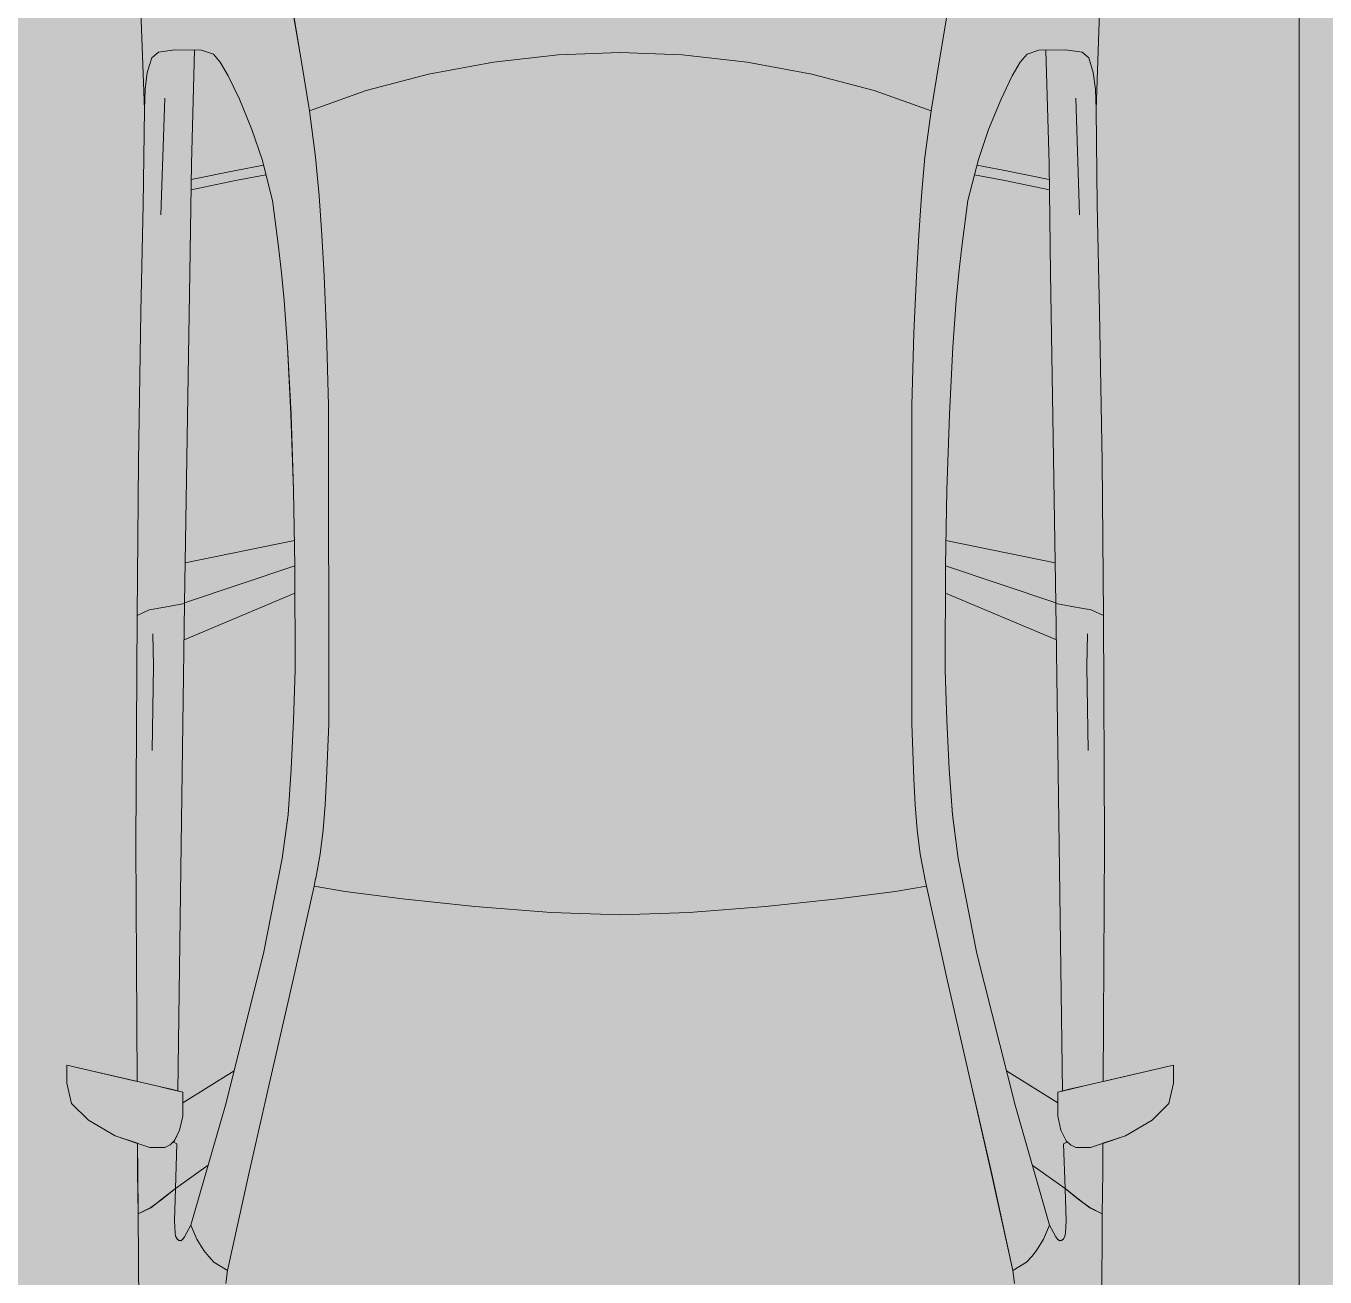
# Model space of a CAD drawing. Header units: millimetres. Extents: x -284281 to 1648660, y -821378 to -151356.
# Drawn here: x 230627 to 233087, y -269226 to -266857 of the extents above; entities that cross this region are included whole.
import ezdxf

# ---------------------------------------------------------------- set-up
doc = ezdxf.new("R2010")
doc.units = ezdxf.units.MM
doc.header["$MEASUREMENT"] = 0
doc.layers.add('Cars', color=7, linetype='Continuous')
doc.layers.add('Extérieur - Environnement', color=7, linetype='Continuous')

# ---------------------------------------------------------------- blocks, each defined once
blk = doc.blocks.new('Car 0025')
at = {"layer": 'Cars', "color": 7, "linetype": 'Continuous', "lineweight": 13}
for p, q in [((-652, 3786.7), (-615.8, 3571.1)), ((627.8, 3786.7), (591.6, 3571.1)), ((-920.3, 3683.6), (-913, 3480.7)), ((-913, 3480.7), (-920.3, 3683.6)), ((888.9, 3480.7), (896.1, 3683.6)), ((888.9, 3480.7), (896.1, 3683.6)), ((-855.4, 3593.9), (-886.4, 3589.1)), ((-804.8, 3592.7), (-855.4, 3593.9)), ((-824, 3377.8), (-818.1, 3593)), ((-782.3, 3585.5), (-804.8, 3592.7)), ((758.1, 3585.5), (780.6, 3592.7)), ((780.6, 3592.7), (831.2, 3593.9)), ((799.8, 3377.8), (793.9, 3593)), ((831.2, 3593.9), (862.2, 3589.1)), ((-899.1, 3578.6), (-907.5, 3550.6)), ((-886.4, 3589.1), (-899.1, 3578.6)), ((-769.3, 3570.3), (-782.3, 3585.5)), ((-754.4, 3544.1), (-769.3, 3570.3)), ((-615.8, 3571.1), (-600.6, 3478)), ((-252.3, 3570.1), (-375.1, 3547.5)), ((-129.6, 3584), (-252.3, 3570.1)), ((-12.1, 3588.7), (-129.6, 3584)), ((-12.1, 3588.7), (105.4, 3584)), ((105.4, 3584), (228.1, 3570.1)), ((228.1, 3570.1), (350.9, 3547.5)), ((591.6, 3571.1), (576.4, 3478)), ((730.2, 3544.1), (745.1, 3570.3)), ((745.1, 3570.3), (758.1, 3585.5)), ((862.2, 3589.1), (874.9, 3578.6)), ((874.9, 3578.6), (883.3, 3550.6)), ((-907.5, 3550.6), (-911.8, 3519.1)), ((-733, 3500.1), (-754.4, 3544.1)), ((-375.1, 3547.5), (-492.9, 3516.7)), ((350.9, 3547.5), (468.7, 3516.7)), ((708.8, 3500.1), (730.2, 3544.1)), ((883.3, 3550.6), (887.6, 3519.1)), ((-911.8, 3519.1), (-913, 3480.7)), ((887.6, 3519.1), (888.9, 3480.7)), ((-874.4, 3501.9), (-881.8, 3281.1)), ((-709.6, 3442.8), (-733, 3500.1)), ((-492.9, 3516.7), (-600.6, 3478)), ((468.7, 3516.7), (576.4, 3478)), ((685.4, 3442.8), (708.8, 3500.1)), ((850.2, 3501.9), (857.6, 3281.1)), ((-913, 3480.7), (-915.3, 3300.4)), ((-915.3, 3300.4), (-913, 3480.7)), ((-600.6, 3478), (-588.9, 3390.6)), ((576.4, 3478), (564.8, 3390.6)), ((891.1, 3300.4), (888.9, 3480.7)), ((891.1, 3300.4), (888.9, 3480.7)), ((-690.2, 3386.2), (-709.6, 3442.8)), ((666.1, 3386.2), (685.4, 3442.8)), ((-826.9, 3170.4), (-824, 3377.8)), ((-740, 3365.2), (-687.5, 3375.4)), ((-670.4, 3308.1), (-690.2, 3386.2)), ((-588.9, 3390.6), (-582.3, 3317.1)), ((564.8, 3390.6), (558.1, 3317.1)), ((646.2, 3308.1), (666.1, 3386.2)), ((715.8, 3365.2), (663.3, 3375.4)), ((802.7, 3170.4), (799.8, 3377.8)), ((-824.7, 3328.7), (-740.3, 3346)), ((-824.4, 3348), (-740, 3365.2)), ((-740.3, 3346), (-682.9, 3357.1)), ((716.1, 3346), (658.7, 3357.1)), ((800.2, 3348), (715.8, 3365.2)), ((800.5, 3328.7), (716.1, 3346)), ((-915.3, 3300.4), (-919.6, 3097.2)), ((-915.3, 3300.4), (-919.6, 3097.2)), ((-659, 3220.7), (-670.4, 3308.1)), ((-582.3, 3317.1), (-577.3, 3242.7)), ((558.1, 3317.1), (553.1, 3242.7)), ((634.8, 3220.7), (646.2, 3308.1)), ((895.4, 3097.2), (891.1, 3300.4)), ((891.1, 3300.4), (895.4, 3097.2)), ((-577.3, 3242.7), (-572.9, 3165.9)), ((553.1, 3242.7), (548.7, 3165.9)), ((-653.2, 3171.1), (-659, 3220.7)), ((629, 3171.1), (634.8, 3220.7)), ((-831.9, 2859.6), (-826.9, 3170.4)), ((-648.1, 3119.2), (-653.2, 3171.1)), ((-572.9, 3165.9), (-568.1, 3057.7)), ((548.7, 3165.9), (543.9, 3057.7)), ((623.9, 3119.2), (629, 3171.1)), ((807.7, 2859.6), (802.7, 3170.4)), ((-641.8, 3031.2), (-648.1, 3119.2)), ((617.6, 3031.2), (623.9, 3119.2)), ((-919.6, 3097.2), (-924.4, 2813.9)), ((-919.6, 3097.2), (-924.4, 2813.9)), ((900.2, 2813.9), (895.4, 3097.2)), ((895.4, 3097.2), (900.2, 2813.9)), ((-568.1, 3057.8), (-564.2, 2920.2)), ((543.9, 3057.8), (540, 2920.2)), ((-635.4, 2903.1), (-641.8, 3031.2)), ((611.2, 2903.1), (617.6, 3031.2)), ((-630.4, 2759.9), (-635.4, 2903.1)), ((-564.2, 2920.2), (-564.1, 2317.3)), ((540, 2920.2), (539.9, 2317.3)), ((606.2, 2759.9), (611.2, 2903.1)), ((-836.8, 2545.3), (-831.9, 2859.6)), ((812.6, 2545.3), (807.7, 2859.6)), ((-924.4, 2813.9), (-926.9, 2522.7)), ((-924.4, 2813.9), (-926.9, 2522.7)), ((902.7, 2522.7), (900.2, 2813.9)), ((900.2, 2813.9), (902.7, 2522.7)), ((-628, 2616.3), (-630.4, 2759.9)), ((603.8, 2616.3), (606.2, 2759.9)), ((-835.6, 2622.4), (-628.8, 2664.8)), ((811.4, 2622.4), (604.6, 2664.8)), ((-628, 2616.3), (-836.8, 2546.4)), ((-627.5, 2418.3), (-628, 2616.3)), ((603.3, 2418.3), (603.8, 2616.3)), ((603.8, 2616.3), (812.6, 2546.4)), ((-837.8, 2476.4), (-627.9, 2564.8)), ((813.6, 2476.4), (603.7, 2564.8)), ((-903.2, 2533), (-900, 2533.7)), ((-900, 2533.7), (-874.1, 2538.4)), ((-874.1, 2538.4), (-836.8, 2545.3)), ((-836.8, 2545.3), (-843.3, 2088.2)), ((812.6, 2545.3), (819.1, 2088.2)), ((849.9, 2538.4), (812.6, 2545.3)), ((875.8, 2533.7), (849.9, 2538.4)), ((879.1, 2533), (875.8, 2533.7)), ((-926.9, 2522.7), (-928.9, 2089.8)), ((-928.9, 2089.8), (-926.9, 2522.7)), ((-926.9, 2522.7), (-905.2, 2532.4)), ((-905.2, 2532.4), (-903.2, 2533)), ((881, 2532.4), (879.1, 2533)), ((902.7, 2522.7), (881, 2532.4)), ((904.7, 2089.8), (902.7, 2522.7)), ((904.7, 2089.8), (902.7, 2522.7)), ((-897, 2487.7), (-895.5, 2426.5)), ((872.8, 2487.7), (871.3, 2426.5)), ((-895.5, 2426.5), (-898.1, 2267.2)), ((-630.6, 2324.2), (-627.5, 2418.3)), ((606.4, 2324.2), (603.3, 2418.3)), ((871.3, 2426.5), (873.9, 2267.2)), ((-634.8, 2231.6), (-630.6, 2324.2)), ((-564.1, 2317.3), (-567.9, 2213)), ((539.9, 2317.3), (543.8, 2213)), ((610.6, 2231.6), (606.4, 2324.2)), ((-640.9, 2145.4), (-634.8, 2231.6)), ((616.7, 2145.4), (610.6, 2231.6)), ((-567.9, 2213), (-570.5, 2163.8)), ((543.8, 2213), (546.3, 2163.8)), ((-652.1, 2062.2), (-640.9, 2145.4)), ((-570.5, 2163.8), (-574.3, 2116.7)), ((546.3, 2163.8), (550.1, 2116.7)), ((627.9, 2062.2), (616.7, 2145.4)), ((-574.3, 2116.7), (-580.1, 2070.5)), ((550.1, 2116.7), (555.9, 2070.5)), ((-928.9, 2089.8), (-926.4, 1640.4)), ((-926.4, 1640.4), (-928.9, 2089.8)), ((-843.3, 2088.2), (-849.7, 1622.1)), ((-580.1, 2070.5), (-588.5, 2025.1)), ((555.9, 2070.5), (564.3, 2025.1)), ((819.1, 2088.2), (825.5, 1622.1)), ((902.2, 1640.4), (904.7, 2089.8)), ((902.2, 1640.4), (904.7, 2089.8)), ((-687.5, 1882.8), (-652.1, 2062.2)), ((663.3, 1882.8), (627.9, 2062.2)), ((-591.8, 2010.3), (-588.8, 2024.6)), ((-588.8, 2024.6), (-588.4, 2025.3)), ((564.6, 2024.6), (564.2, 2025.3)), ((567.6, 2010.3), (564.6, 2024.6)), ((-591.8, 2010.3), (-632, 1830.3)), ((-591.8, 2010.3), (-532.9, 2000.2)), ((-532.9, 2000.2), (-424.2, 1986.1)), ((508.7, 2000.2), (400, 1986.1)), ((567.6, 2010.3), (508.7, 2000.2)), ((567.6, 2010.3), (607.8, 1830.3)), ((-424.2, 1986.1), (-287.2, 1971.5)), ((-287.2, 1971.5), (-142.7, 1960.1)), ((263, 1971.5), (118.5, 1960.1)), ((400, 1986.1), (263, 1971.5)), ((-142.7, 1960.1), (-12.1, 1955.6)), ((118.5, 1960.1), (-12.1, 1955.6)), ((-759.7, 1595.1), (-687.5, 1882.8)), ((735.5, 1595.1), (663.3, 1882.8)), ((-632, 1830.3), (-674.2, 1645.7)), ((607.8, 1830.3), (650, 1645.7)), ((-926.4, 1640.4), (-1059.8, 1671.2)), ((-1059.8, 1671.2), (-1059.8, 1636.9)), ((-1059.8, 1671.2), (-887.7, 1631.5)), ((-1059.8, 1671.2), (-1059.8, 1636.9)), ((-743.3, 1660.3), (-840.5, 1599.8)), ((719.1, 1660.3), (816.3, 1599.8)), ((1035.6, 1671.2), (863.5, 1631.5)), ((1035.6, 1671.2), (902.2, 1640.4)), ((1035.6, 1636.9), (1035.6, 1671.2)), ((1035.6, 1671.2), (1035.6, 1636.9)), ((-1059.8, 1636.9), (-1050.9, 1598.8)), ((-1050.9, 1598.8), (-1059.8, 1636.9)), ((-887.7, 1631.5), (-864.6, 1626)), ((-864.6, 1626), (-840.5, 1619.8)), ((-674.2, 1645.7), (-715.3, 1465.4)), ((650, 1645.7), (691.1, 1465.4)), ((840.4, 1626), (816.3, 1619.8)), ((863.5, 1631.5), (840.4, 1626)), ((1026.7, 1598.8), (1035.6, 1636.9)), ((1026.7, 1598.8), (1035.6, 1636.9)), ((-1050.9, 1598.8), (-1019.1, 1566.8)), ((-1019.1, 1566.8), (-1050.9, 1598.8)), ((-840.5, 1619.8), (-840.5, 1574.6)), ((816.3, 1619.8), (816.3, 1574.6)), ((994.9, 1566.8), (1026.7, 1598.8)), ((994.9, 1566.8), (1026.7, 1598.8)), ((-840.5, 1574.6), (-846.5, 1548.1)), ((-759.7, 1595.1), (-825.1, 1368)), ((735.5, 1595.1), (800.9, 1368)), ((816.3, 1574.6), (822.3, 1548.1)), ((-1019.1, 1566.8), (-968.5, 1537.3)), ((-968.5, 1537.3), (-1019.1, 1566.8)), ((944.3, 1537.3), (994.9, 1566.8)), ((944.3, 1537.3), (994.9, 1566.8)), ((-968.5, 1537.3), (-926, 1523.1)), ((-902.5, 1515.3), (-968.5, 1537.3)), ((-856.3, 1528), (-864.4, 1520.4)), ((-851.4, 1522.3), (-858.6, 1525.8)), ((-846.5, 1548.1), (-856.3, 1528)), ((822.3, 1548.1), (832.1, 1528)), ((827.2, 1522.3), (834.4, 1525.8)), ((832.1, 1528), (840.2, 1520.4)), ((878.3, 1515.3), (944.3, 1537.3)), ((901.8, 1523.1), (944.3, 1537.3)), ((-926, 1523.1), (-925.7, 1467.7)), ((-925.7, 1467.7), (-926, 1523.1)), ((-874.6, 1515.3), (-902.5, 1515.3)), ((-864.4, 1520.4), (-874.6, 1515.3)), ((-851.4, 1522.3), (-854.4, 1437.8)), ((827.2, 1522.3), (830.2, 1437.8)), ((840.2, 1520.4), (850.4, 1515.3)), ((850.4, 1515.3), (878.3, 1515.3)), ((901.5, 1467.7), (901.8, 1523.1)), ((901.5, 1467.7), (901.8, 1523.1)), ((-792.3, 1482), (-854.4, 1437.8)), ((768.1, 1482), (830.2, 1437.8)), ((-925.7, 1467.7), (-924.7, 1389.7)), ((-925.7, 1467.7), (-924.7, 1389.7)), ((-715.3, 1465.4), (-755.5, 1282.4)), ((691.1, 1465.4), (731.3, 1282.4)), ((900.5, 1389.7), (901.5, 1467.7)), ((901.5, 1467.7), (900.5, 1389.7)), ((-854.4, 1437.8), (-879.3, 1417.7)), ((-854.4, 1437.8), (-856.2, 1376.4)), ((830.2, 1437.8), (855.1, 1417.7)), ((830.2, 1437.8), (832, 1376.4)), ((-879.3, 1417.7), (-900.9, 1401.3)), ((855.1, 1417.7), (876.7, 1401.3)), ((-900.9, 1401.3), (-924.7, 1389.7)), ((-924.7, 1389.7), (-920.5, 734.5)), ((-924.7, 1389.7), (-920.5, 734.5)), ((876.7, 1401.3), (900.5, 1389.7)), ((896.3, 734.5), (900.5, 1389.7)), ((900.5, 1389.7), (896.3, 734.5)), ((-856.2, 1376.4), (-855, 1353.4)), ((-855, 1353.4), (-853.9, 1347.6)), ((-836.8, 1345.8), (-832.5, 1354)), ((-832.4, 1354), (-825.1, 1368)), ((-825.1, 1368), (-813.7, 1341.5)), ((800.9, 1368), (789.5, 1341.5)), ((808.2, 1354), (800.9, 1368)), ((812.6, 1345.8), (808.3, 1354)), ((830.8, 1353.4), (829.7, 1347.6)), ((832, 1376.4), (830.8, 1353.4)), ((-853.9, 1347.6), (-851, 1342)), ((-847.5, 1338.9), (-851, 1342)), ((-843.8, 1338.8), (-847.5, 1338.9)), ((-839.9, 1341.4), (-843.8, 1338.8)), ((-839.9, 1341.4), (-836.8, 1345.8)), ((-813.7, 1341.5), (-800.3, 1320)), ((789.5, 1341.5), (776.1, 1320)), ((815.7, 1341.4), (812.6, 1345.8)), ((815.7, 1341.4), (819.6, 1338.8)), ((819.6, 1338.8), (823.3, 1338.9)), ((823.3, 1338.9), (826.8, 1342)), ((829.7, 1347.6), (826.8, 1342)), ((-800.3, 1320), (-791.1, 1308.8)), ((-791.1, 1308.8), (-781.4, 1298.4)), ((766.9, 1308.8), (757.2, 1298.4)), ((776.1, 1320), (766.9, 1308.8)), ((-781.4, 1298.4), (-755.5, 1282.4)), ((-755.5, 1282.4), (-758.8, 1257.5)), ((-755.5, 1282.4), (-755.5, 1282.4)), ((757.2, 1298.4), (731.3, 1282.4)), ((731.3, 1282.4), (734.6, 1257.5)), ((731.3, 1282.4), (731.3, 1282.4))]:
    blk.add_line(p, q, dxfattribs=at)

msp = doc.modelspace()

# ---------------------------------------------------------------- hatches: boundary and pattern name
at = {"linetype": 'Continuous', "lineweight": 0, "true_color": 0x6f6f6f}
h = msp.add_hatch(color=8, dxfattribs=at)
h.paths.add_polyline_path([(141848.4421, -295062.57111), (269220.82107, -293826.86817), (269220.82107, -270902.73426), (268763.04853, -270902.73426), (254213.59981, -271040.57524), (254213.59981, -163437.63526), (153156.19977, -163437.63526), (153156.19977, -271040.57524), (153182.9625, -271040.57014), (153183.14559, -272000.51417, -0.4094273642), (149183.68145, -275935.04226), (141848.4421, -275935.04226)])
h.paths.add_polyline_path([(158435.58359, -260639.95299), (155145.58359, -260639.95299), (155145.58359, -248364.9528), (155145.58359, -243089.97435), (155145.58359, -242189.97435), (158435.58359, -242189.97435)], flags=0)
h.paths.add_polyline_path([(161503.43335, -171995.57011), (161503.43335, -193810.57122), (161503.43335, -230015.57011), (161503.43335, -260810.57129), (196775.04197, -260810.57129), (196775.04197, -222495.57011), (186955.54197, -222495.57011), (186955.54197, -218295.57011), (196754.55038, -218295.57011), (196754.55038, -208495.57004), (196754.55038, -204495.57011), (193355.54197, -204495.57011), (193355.54197, -195161.53481), (195576.03357, -195161.53481), (195576.03357, -189810.57129), (217850.06795, -189810.57129), (217850.06795, -262266.88531), (245610.04479, -262266.88531), (245610.04479, -253395.57129), (245626.03357, -253395.57129), (246426.03357, -253395.57129), (247826.03357, -253395.57129), (247826.03357, -248005.57129), (247826.03357, -246605.57129), (245626.03357, -246605.57129), (245610.04479, -246605.57129), (245610.04479, -171995.57011), (212806.27958, -171995.57011)], flags=0)
h.paths.add_polyline_path([(162737.04244, -269433.91257, -0.0903186603), (162858.77258, -268727.62319, -0.2014487277), (163912.63869, -267592.73981, -0.1042114453), (164718.00561, -267415.05524), (165317.97869, -267409.37112, -0.1040446075), (166125.35422, -267571.24421, -0.2382554567), (167284.25653, -268953.31764, -0.0551886218), (167336.83602, -269390.33428), (167338.93075, -269611.43843), (167351.04633, -270890.26697), (167092.5827, -271892.76052, -0.2679491924), (165370.08316, -272909.1243), (164770.11009, -272914.80843, -0.1937174639), (163379.25202, -272370.18517, -0.0705687558), (163028.66346, -271931.26196, -0.1316524976), (162751.25276, -270933.84526)], flags=0)
h.paths.add_polyline_path([(175327.75206, -275599.00212, -0.4157910988), (173316.98603, -273599.0311), (173316.98603, -273452.05237), (173330.48786, -267377.82411, -0.3805567013), (175316.98603, -265609.82626), (175394.71409, -265609.82626), (175394.71409, -270609.82626), (190394.71409, -270609.82626), (190394.71409, -265609.82626), (195356.19118, -265609.82626, -0.4142135624), (196856.19118, -267109.82626), (196856.19118, -273660.69924, -0.3455016121), (195137.28541, -275433.43196)], flags=0)
h.paths.add_polyline_path([(205510.09252, -271504.08297, -0.1344739343), (205230.94767, -270484.93746), (205230.94767, -268984.93746, -0.4142135624), (207230.94767, -266984.93746), (207830.94767, -266984.93746, -0.4142135624), (209830.94767, -268984.93746), (209830.94767, -270484.93746, -0.1288203455), (209574.03043, -271465.58136, -0.2709362909), (207830.94767, -272484.93746), (207230.94767, -272484.93746, -0.2649799965)], flags=0)
h.paths.add_polyline_path([(217862.68721, -273329.32486), (217869.94938, -267730.33623, -0.0985615086), (218100.71805, -266943.72092), (218117.68082, -266951.54513, -0.2588490016), (219955.479, -265605.82722), (219953.14148, -265587.29374), (220637.56856, -265587.29374), (220637.56856, -265687.29374), (220637.56856, -270687.29374), (250537.56856, -270687.29374), (250537.56856, -265687.29374), (252208.00356, -265687.29374), (254186.29382, -265687.29374), (254186.29382, -267687.29374), (254186.29382, -271062.25464, 0.001345761), (254186.3228, -271073.02067), (254197.20856, -273095.23292, -0.4142135624), (252208.00356, -275105.96997), (243484.53401, -275105.96997, -0.0051889555), (243431.43827, -275116.10287), (235447.992, -275196.19066), (220071.01237, -275253.23979, -0.3865533313), (217873.0891, -273475.38502, -0.0251892193)], flags=0)

# ---------------------------------------------------------------- linework, layer by layer
at = {"color": 255, "linetype": 'Continuous', "lineweight": 5, "flags": 128}
for points in [[(230537.56856, -265687.29374), (230537.56856, -270687.29374), (233037.56856, -270687.29374), (233037.56856, -265687.29374)], [(233037.56856, -265687.29374), (233037.56856, -270687.29374), (235537.56856, -270687.29374), (235537.56856, -265687.29374)]]:
    msp.add_lwpolyline(points, close=True, dxfattribs=at)
for points in [[(233037.56856, -265687.29374), (233037.56856, -270687.29374)], [(233037.56856, -270687.29374), (233037.56856, -265687.29374)]]:
    msp.add_lwpolyline(points, dxfattribs=at)
at = {"layer": 'Extérieur - Environnement', "color": 7, "linetype": 'Continuous', "lineweight": 13}
for p, q in [((231112.48294, -266709.07991), (231148.65518, -266924.69169)), ((232392.29498, -266709.07991), (232356.12274, -266924.69169)), ((230844.17922, -266812.14388), (230851.44037, -267015.11622)), ((230851.44037, -267015.11622), (230844.17922, -266812.14388)), ((232653.33755, -267015.11622), (232660.5987, -266812.14388)), ((232653.33755, -267015.11622), (232660.5987, -266812.14388)), ((230865.43207, -266917.17362), (230857.02748, -266945.17872)), ((230878.13308, -266906.68173), (230865.43207, -266917.17362)), ((230909.11093, -266901.90924), (230878.13308, -266906.68173)), ((230959.72477, -266903.11646), (230909.11093, -266901.90924)), ((230940.51916, -267118.03368), (230946.34258, -266902.79727)), ((230982.19948, -266910.29321), (230959.72477, -266903.11646)), ((230995.19779, -266925.46847), (230982.19948, -266910.29321)), ((231634.85358, -266911.77991), (231512.17071, -266925.66614)), ((231752.38896, -266907.061), (231634.85358, -266911.77991)), ((231752.38896, -266907.061), (231869.92434, -266911.77991)), ((231869.92434, -266911.77991), (231992.60722, -266925.66614)), ((232509.58013, -266925.46847), (232522.57844, -266910.29321)), ((232522.57844, -266910.29321), (232545.05315, -266903.11646)), ((232545.05315, -266903.11646), (232595.66699, -266901.90924)), ((232564.25876, -267118.03368), (232558.43534, -266902.79727)), ((232595.66699, -266901.90924), (232626.64484, -266906.68173)), ((232626.64484, -266906.68173), (232639.34585, -266917.17362)), ((232639.34585, -266917.17362), (232647.75044, -266945.17872)), ((231010.09161, -266951.66209), (230995.19779, -266925.46847)), ((231148.65518, -266924.69169), (231163.86866, -267017.73544)), ((231512.17071, -266925.66614), (231389.41591, -266948.26862)), ((231992.60722, -266925.66614), (232115.36201, -266948.26862)), ((232356.12274, -266924.69169), (232340.90926, -267017.73544)), ((232494.68631, -266951.66209), (232509.58013, -266925.46847)), ((230857.02748, -266945.17872), (230852.71326, -266976.68211)), ((231031.49598, -266995.68437), (231010.09161, -266951.66209)), ((231389.41591, -266948.26862), (231271.56629, -266979.13343)), ((232115.36201, -266948.26862), (232233.21163, -266979.13343)), ((232473.28194, -266995.68437), (232494.68631, -266951.66209)), ((232647.75044, -266945.17872), (232652.06466, -266976.68211)), ((230852.71326, -266976.68211), (230851.44037, -267015.11622)), ((231271.56629, -266979.13343), (231163.86866, -267017.73544)), ((232233.21163, -266979.13343), (232340.90926, -267017.73544)), ((232652.06466, -266976.68211), (232653.33755, -267015.11622)), ((230851.44037, -267015.11622), (230849.22663, -267195.42194)), ((230849.22663, -267195.42194), (230851.44037, -267015.11622)), ((230890.10678, -266993.87959), (230882.68958, -267214.66003)), ((231054.91095, -267052.95632), (231031.49598, -266995.68437)), ((232449.86697, -267052.95632), (232473.28194, -266995.68437)), ((232614.67114, -266993.87959), (232622.08834, -267214.66003)), ((232655.55129, -267195.42194), (232653.33755, -267015.11622)), ((232655.55129, -267195.42194), (232653.33755, -267015.11622)), ((231163.86866, -267017.73544), (231175.54013, -267105.16234)), ((232340.90926, -267017.73544), (232329.23779, -267105.16234)), ((231074.24014, -267109.61749), (231054.91095, -267052.95632)), ((232430.53778, -267109.61749), (232449.86697, -267052.95632)), ((231094.07488, -267187.636), (231074.24014, -267109.61749)), ((231175.53861, -267105.14564), (231182.2315, -267178.67008)), ((232329.23931, -267105.14564), (232322.54642, -267178.67008)), ((232410.70304, -267187.636), (232430.53778, -267109.61749)), ((230937.58675, -267325.35055), (230940.51916, -267118.03368)), ((230940.09857, -267147.76871), (231024.48673, -267130.53691)), ((231024.21383, -267149.83017), (231081.62881, -267138.68025)), ((231024.48673, -267130.53691), (231076.96747, -267120.34522)), ((232480.56409, -267149.83017), (232423.14912, -267138.68025)), ((232480.29119, -267130.53691), (232427.81045, -267120.34522)), ((232564.67935, -267147.76871), (232480.29119, -267130.53691)), ((232567.19118, -267325.35055), (232564.25876, -267118.03368)), ((230939.82567, -267167.06197), (231024.21383, -267149.83017)), ((232564.95225, -267167.06197), (232480.56409, -267149.83017)), ((231105.48384, -267275.12651), (231094.07488, -267187.636)), ((231182.23057, -267178.65615), (231187.19739, -267253.1309)), ((232322.54735, -267178.65615), (232317.58053, -267253.1309)), ((232399.29408, -267275.12651), (232410.70304, -267187.636)), ((230849.22663, -267195.42194), (230844.87724, -267398.63248)), ((230849.22663, -267195.42194), (230844.87724, -267398.63248)), ((232659.90068, -267398.63248), (232655.55129, -267195.42194)), ((232655.55129, -267195.42194), (232659.90068, -267398.63248)), ((231187.1971, -267253.12659), (231191.60052, -267329.92371)), ((232317.58082, -267253.12659), (232313.17741, -267329.92371)), ((231111.33023, -267324.70503), (231105.48384, -267275.12651)), ((232393.44769, -267324.70503), (232399.29408, -267275.12651)), ((230932.62647, -267636.14806), (230937.58675, -267325.35055)), ((231116.42412, -267376.54286), (231111.33023, -267324.70503)), ((231191.60007, -267329.91363), (231196.36568, -267438.03433)), ((232313.17785, -267329.91363), (232308.41224, -267438.03433)), ((232388.3538, -267376.54286), (232393.44769, -267324.70503)), ((232572.15145, -267636.14806), (232567.19118, -267325.35055)), ((231122.66146, -267464.55695), (231116.42412, -267376.54286)), ((232382.11646, -267464.55695), (232388.3538, -267376.54286)), ((230844.87724, -267398.63248), (230840.09172, -267681.8664)), ((230844.87724, -267398.63248), (230840.09172, -267681.8664)), ((232664.6862, -267681.8664), (232659.90068, -267398.63248)), ((232659.90068, -267398.63248), (232664.6862, -267681.8664)), ((231196.36558, -267438.03077), (231200.33645, -267575.55173)), ((232308.41234, -267438.03077), (232304.44147, -267575.55173)), ((231129.04862, -267592.68594), (231122.66146, -267464.55695)), ((232375.7293, -267592.68594), (232382.11646, -267464.55695)), ((231200.33645, -267575.55173), (231200.37501, -268178.51767)), ((232304.44147, -267575.55173), (232304.40291, -268178.51767)), ((231134.04853, -267735.92644), (231129.04862, -267592.68594)), ((232370.72939, -267735.92644), (232375.7293, -267592.68594)), ((230927.66599, -267950.44806), (230932.62647, -267636.14806)), ((232577.11193, -267950.44806), (232572.15145, -267636.14806)), ((230840.09172, -267681.8664), (230837.57338, -267973.11319)), ((230840.09172, -267681.8664), (230837.57338, -267973.11319)), ((232667.20454, -267973.11319), (232664.6862, -267681.8664)), ((232664.6862, -267681.8664), (232667.20454, -267973.11319)), ((231136.47161, -267879.45679), (231134.04853, -267735.92644)), ((232368.30631, -267879.45679), (232370.72939, -267735.92644)), ((230928.88244, -267873.3724), (231135.65373, -267831.0099)), ((232575.89548, -267873.3724), (232369.12419, -267831.0099)), ((231136.47161, -267879.45679), (230927.68321, -267949.35697)), ((231137.01013, -268077.47084), (231136.47161, -267879.45679)), ((232367.76779, -268077.47084), (232368.30631, -267879.45679)), ((232368.30631, -267879.45679), (232577.09471, -267949.35697)), ((230890.4089, -267957.43193), (230927.66599, -267950.44806)), ((230927.66599, -267950.44806), (230921.2272, -268407.60147)), ((230926.69445, -268019.42707), (231136.61179, -267931.00109)), ((232578.08347, -268019.42707), (232368.16613, -267931.00109)), ((232577.11193, -267950.44806), (232583.55072, -268407.60147)), ((232614.36902, -267957.43193), (232577.11193, -267950.44806)), ((230837.57338, -267973.11319), (230835.60515, -268405.99152)), ((230835.60515, -268405.99152), (230837.57338, -267973.11319)), ((230837.57338, -267973.11319), (230859.28207, -267963.34875)), ((230859.28207, -267963.34875), (230861.23758, -267962.78294)), ((230861.23758, -267962.78294), (230864.49563, -267962.08777)), ((230864.49563, -267962.08777), (230890.4089, -267957.43193)), ((232640.28229, -267962.08777), (232614.36902, -267957.43193)), ((232643.54034, -267962.78294), (232640.28229, -267962.08777)), ((232645.49585, -267963.34875), (232643.54034, -267962.78294)), ((232667.20454, -267973.11319), (232645.49585, -267963.34875)), ((232669.17277, -268405.99152), (232667.20454, -267973.11319)), ((232669.17277, -268405.99152), (232667.20454, -267973.11319)), ((230867.46793, -268008.0365), (230868.96652, -268069.30026)), ((232637.30999, -268008.0365), (232635.8114, -268069.30026)), ((230868.96652, -268069.30026), (230866.39033, -268228.63)), ((232635.8114, -268069.30026), (232638.38759, -268228.63)), ((231133.85917, -268171.56036), (231137.01013, -268077.47084)), ((232370.91875, -268171.56036), (232367.76779, -268077.47084)), ((231129.66472, -268264.18443), (231133.85917, -268171.56036)), ((232375.1132, -268264.18443), (232370.91875, -268171.56036)), ((231200.37501, -268178.51767), (231196.5383, -268282.80321)), ((232304.40291, -268178.51767), (232308.23962, -268282.80321)), ((231123.56548, -268350.33641), (231129.66472, -268264.18443)), ((232381.21244, -268350.33641), (232375.1132, -268264.18443)), ((231196.5387, -268282.79561), (231194.00454, -268331.97201)), ((232308.23922, -268282.79561), (232310.77338, -268331.97201)), ((231194.00537, -268331.95584), (231190.20697, -268379.1068)), ((232310.77255, -268331.95584), (232314.57095, -268379.1068)), ((231112.41945, -268433.58816), (231123.56548, -268350.33641)), ((232392.35847, -268433.58816), (232381.21244, -268350.33641)), ((231190.20879, -268379.08424), (231184.38585, -268425.32705)), ((232314.56913, -268379.08424), (232320.39208, -268425.32705)), ((230835.60515, -268405.99152), (230838.08337, -268855.37588)), ((230838.08337, -268855.37588), (230835.60515, -268405.99152)), ((230921.22756, -268407.60147), (230914.78006, -268873.64916)), ((232583.55036, -268407.60147), (232589.99786, -268873.64916)), ((232666.69455, -268855.37588), (232669.17277, -268405.99152)), ((232666.69455, -268855.37588), (232669.17277, -268405.99152)), ((231077.00314, -268612.97487), (231112.41945, -268433.58816)), ((231184.38585, -268425.32705), (231175.95518, -268470.69473)), ((232320.39208, -268425.32705), (232328.82274, -268470.69473)), ((232427.77478, -268612.97487), (232392.35847, -268433.58816)), ((231172.65524, -268485.50019), (231132.49729, -268665.46056)), ((231172.65524, -268485.50019), (231175.73374, -268471.18443)), ((231172.65524, -268485.50019), (231231.6256, -268495.56309)), ((231175.73374, -268471.18443), (231176.04116, -268470.50459)), ((232332.12268, -268485.50019), (232273.15232, -268495.56309)), ((232329.04418, -268471.18443), (232328.73676, -268470.50459)), ((232332.12268, -268485.50019), (232329.04418, -268471.18443)), ((232332.12268, -268485.50019), (232372.28063, -268665.46056)), ((231231.6256, -268495.56309), (231340.24217, -268509.72051)), ((231340.24217, -268509.72051), (231477.32668, -268524.31874)), ((232164.53575, -268509.72051), (232027.45124, -268524.31874)), ((232273.15232, -268495.56309), (232164.53575, -268509.72051)), ((231477.32668, -268524.31874), (231621.77131, -268535.70581)), ((231621.77131, -268535.70581), (231752.38896, -268540.22868)), ((231883.00661, -268535.70581), (231752.38896, -268540.22868)), ((232027.45124, -268524.31874), (231883.00661, -268535.70581)), ((231004.80325, -268900.71807), (231077.00314, -268612.97487)), ((232499.97467, -268900.71807), (232427.77478, -268612.97487)), ((231132.49729, -268665.46056), (231090.31734, -268850.05203)), ((232372.28063, -268665.46056), (232414.46058, -268850.05203)), ((230838.08337, -268855.37588), (230704.71121, -268824.57526)), ((230704.71121, -268824.57526), (230704.71121, -268858.86413)), ((230704.71121, -268824.57526), (230876.74625, -268864.30459)), ((230704.71121, -268824.57526), (230704.71121, -268858.86413)), ((231021.17749, -268835.46068), (230923.99566, -268895.94519)), ((232483.60043, -268835.46068), (232580.78226, -268895.94519)), ((232800.06671, -268824.57526), (232628.03167, -268864.30459)), ((232800.06671, -268824.57526), (232666.69455, -268855.37588)), ((232800.06671, -268858.86413), (232800.06671, -268824.57526)), ((232800.06671, -268824.57526), (232800.06671, -268858.86413)), ((230704.71121, -268858.86413), (230713.57138, -268896.99574)), ((230713.57138, -268896.99574), (230704.71121, -268858.86413)), ((231090.31734, -268850.05203), (231049.16715, -269030.34197)), ((232414.46058, -268850.05203), (232455.61077, -269030.34197)), ((232791.20654, -268896.99574), (232800.06671, -268858.86413)), ((232791.20654, -268896.99574), (232800.06671, -268858.86413)), ((230876.74625, -268864.30459), (230899.87531, -268869.80872)), ((230899.87531, -268869.80872), (230923.99566, -268876.0237)), ((230923.99566, -268876.0237), (230923.99566, -268921.1711)), ((232604.90261, -268869.80872), (232580.78226, -268876.0237)), ((232580.78226, -268876.0237), (232580.78226, -268921.1711)), ((232628.03167, -268864.30459), (232604.90261, -268869.80872)), ((230713.57138, -268896.99574), (230745.42983, -268928.95544)), ((230745.42983, -268928.95544), (230713.57138, -268896.99574)), ((231004.80325, -268900.71807), (230939.38904, -269127.82494)), ((232499.97467, -268900.71807), (232565.38888, -269127.82494)), ((232759.34809, -268928.95544), (232791.20654, -268896.99574)), ((232759.34809, -268928.95544), (232791.20654, -268896.99574)), ((230745.42983, -268928.95544), (230795.96988, -268958.44643)), ((230795.96988, -268958.44643), (230745.42983, -268928.95544)), ((230923.99566, -268921.1711), (230917.98411, -268947.69805)), ((232580.78226, -268921.1711), (232586.79381, -268947.69805)), ((232708.80804, -268958.44643), (232759.34809, -268928.95544)), ((232708.80804, -268958.44643), (232759.34809, -268928.95544)), ((230795.96988, -268958.44643), (230838.48305, -268972.66499)), ((230861.94505, -268980.51188), (230795.96988, -268958.44643)), ((230917.98411, -268947.69805), (230908.17621, -268967.80458)), ((232586.79381, -268947.69805), (232596.60171, -268967.80458)), ((232642.83288, -268980.51188), (232708.80804, -268958.44643)), ((232666.29487, -268972.66499), (232708.80804, -268958.44643)), ((230838.48305, -268972.66499), (230838.74086, -269028.07397)), ((230838.74086, -269028.07397), (230838.48305, -268972.66499)), ((230889.9292, -268980.44581), (230861.94505, -268980.51188)), ((230900.10121, -268975.33817), (230889.9292, -268980.44581)), ((230908.17621, -268967.80458), (230900.10121, -268975.33817)), ((230913.05328, -268973.48156), (230905.8486, -268969.97612)), ((230913.05328, -268973.48156), (230910.08474, -269058.01959)), ((232591.72464, -268973.48156), (232598.92932, -268969.97612)), ((232591.72464, -268973.48156), (232594.69318, -269058.01959)), ((232596.60171, -268967.80458), (232604.67671, -268975.33817)), ((232604.67671, -268975.33817), (232614.84872, -268980.44581)), ((232614.84872, -268980.44581), (232642.83288, -268980.51188)), ((232666.03706, -269028.07397), (232666.29487, -268972.66499)), ((232666.03706, -269028.07397), (232666.29487, -268972.66499)), ((230838.74086, -269028.07397), (230839.79262, -269106.12444)), ((230838.74086, -269028.07397), (230839.79262, -269106.12444)), ((230972.23255, -269013.79792), (230910.08474, -269058.01959)), ((231049.16715, -269030.34197), (231009.00238, -269213.35195)), ((232455.61077, -269030.34197), (232495.77554, -269213.35195)), ((232532.54537, -269013.79792), (232594.69318, -269058.01959)), ((232664.9853, -269106.12444), (232666.03706, -269028.07397)), ((232666.03706, -269028.07397), (232664.9853, -269106.12444)), ((230910.08474, -269058.01959), (230885.22355, -269078.04263)), ((230910.08474, -269058.01959), (230908.2506, -269119.39447)), ((232594.69318, -269058.01959), (232619.55437, -269078.04263)), ((232594.69318, -269058.01959), (232596.52732, -269119.39447)), ((230885.22355, -269078.04263), (230863.62759, -269094.51864)), ((232619.55437, -269078.04263), (232641.15033, -269094.51864)), ((230863.62759, -269094.51864), (230839.79262, -269106.12444)), ((230839.79262, -269106.12444), (230843.94365, -269761.2809)), ((230839.79262, -269106.12444), (230843.94365, -269761.2809)), ((232641.15033, -269094.51864), (232664.9853, -269106.12444)), ((232660.83428, -269761.2809), (232664.9853, -269106.12444)), ((232664.9853, -269106.12444), (232660.83428, -269761.2809)), ((230908.2506, -269119.39447), (230909.52959, -269142.41113)), ((230932.04073, -269141.74207), (230939.38904, -269127.82494)), ((230939.38904, -269127.82494), (230950.8345, -269154.26748)), ((232565.38888, -269127.82494), (232553.94342, -269154.26748)), ((232572.7372, -269141.74207), (232565.38888, -269127.82494)), ((232596.52732, -269119.39447), (232595.24833, -269142.41113)), ((230909.52959, -269142.41113), (230910.56733, -269148.16525)), ((230910.56733, -269148.16525), (230913.49001, -269153.82919)), ((230916.95087, -269156.90174), (230913.49001, -269153.82919)), ((230924.59605, -269154.38891), (230920.69971, -269156.93584)), ((230924.59605, -269154.38891), (230927.68752, -269150.02912)), ((230927.68752, -269150.02912), (230932.03521, -269141.74207)), ((230950.8345, -269154.26748), (230964.17815, -269175.77573)), ((232553.94342, -269154.26748), (232540.59978, -269175.77573)), ((232577.0904, -269150.02912), (232572.74271, -269141.74207)), ((232580.18187, -269154.38891), (232577.0904, -269150.02912)), ((232580.18187, -269154.38891), (232584.07821, -269156.93584)), ((232587.82705, -269156.90174), (232591.28791, -269153.82919)), ((232594.21059, -269148.16525), (232591.28791, -269153.82919)), ((232595.24833, -269142.41113), (232594.21059, -269148.16525)), ((230920.69971, -269156.93584), (230916.95087, -269156.90174)), ((230964.17815, -269175.77573), (230973.37464, -269186.97271)), ((232540.59978, -269175.77573), (232531.40328, -269186.97271)), ((232584.07821, -269156.93584), (232587.82705, -269156.90174)), ((230973.37464, -269186.97271), (230983.09433, -269197.41058)), ((230983.09433, -269197.41058), (231009.00238, -269213.35195)), ((232521.68359, -269197.41058), (232495.77554, -269213.35195)), ((232531.40328, -269186.97271), (232521.68359, -269197.41058)), ((231009.00238, -269213.35195), (231005.71237, -269238.27627)), ((231009.01551, -269213.35195), (231009.00238, -269213.35195)), ((232495.76241, -269213.35195), (232495.77554, -269213.35195)), ((232495.77554, -269213.35195), (232499.06555, -269238.27627))]:
    msp.add_line(p, q, dxfattribs=at)

# ---------------------------------------------------------------- block references
at = {"layer": 'Cars', "color": 7, "linetype": 'Continuous', "lineweight": 5, "zscale": 1000}
msp.add_blockref('Car 0025', (231764.4873, -270495.78396), dxfattribs=at)

doc.saveas('drawing.dxf')
